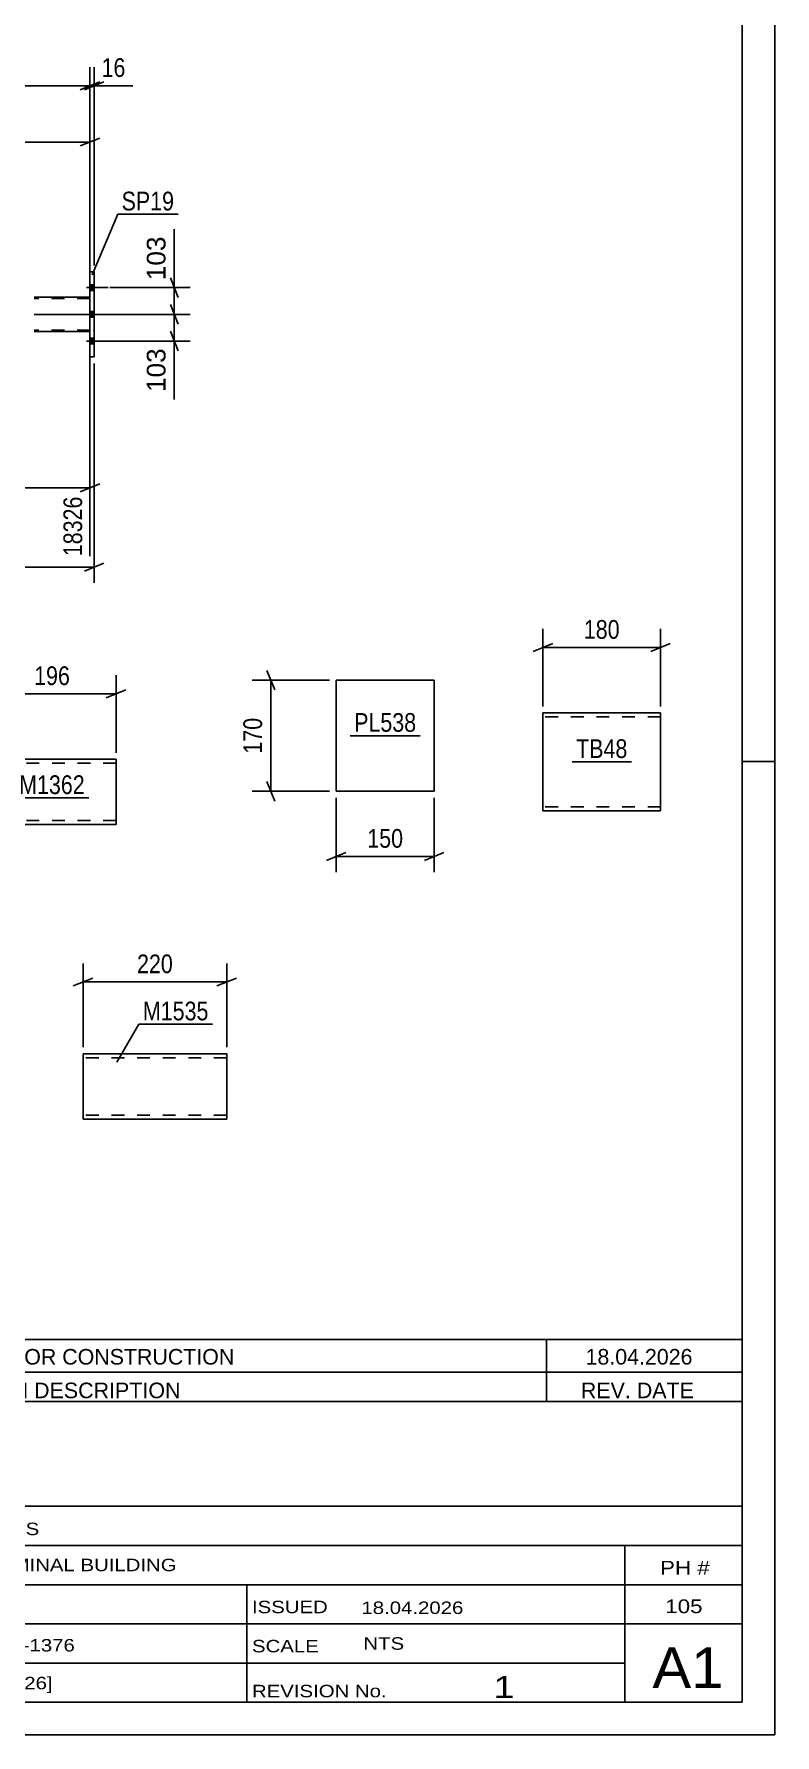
# Model space of a CAD drawing. Header units: millimetres. Extents: x 0 to 841, y 0 to 594.
# Drawn here: x 727.6 to 841, y 0 to 260.4 of the extents above; entities that cross this region are included whole.
import ezdxf

# ---------------------------------------------------------------- set-up
doc = ezdxf.new("R2010")
doc.units = ezdxf.units.MM
doc.linetypes.add('DXK_LINE_DOT2', pattern=[3.9198, 1.9599, -1.9599])
doc.linetypes.add('DXK_LINE_DOT3', pattern=[5.9187, 2.979, -0.9799, 0.9799, -0.9799])
doc.styles.add('Arial', font='arial.ttf', dxfattribs={"height": 0.2})
doc.styles.add('Arial Narrow', font='ARIALN.TTF', dxfattribs={"height": 0.2})

# ---------------------------------------------------------------- blocks, each defined once
blk = doc.blocks.new('Unknown-717034235-1133 - 15993')
at = {"color": 5, "linetype": 'Continuous'}
for p, q in [((841, 0), (841, 594)), ((836, 5), (836, 589)), ((841, 149), (836, 149)), ((5, 5), (836, 5)), ((0, 0), (841, 0))]:
    blk.add_line(p, q, dxfattribs=at)
blk = doc.blocks.new('Unknown-717034235-18280 - 15993')
at = {"color": 7, "linetype": 'Continuous'}
for p, q in [((676, 51.05), (676, 5)), ((676, 51.05), (836, 51.05)), ((836, 51), (836, 5)), ((676, 35), (836, 35)), ((716.14, 35), (716.14, 5)), ((676, 29), (836, 29)), ((818, 5.05), (818, 29.05)), ((676, 23), (836, 23)), ((760.14, 23), (760.14, 5)), ((676, 17), (836, 17)), ((676, 11), (818, 11)), ((676, 5), (836, 5))]:
    blk.add_line(p, q, dxfattribs=at)
at = {"color": 7, "style": 'Arial Narrow'}
for s, height, width, p in [('DRAWING TITLE', 1.9089, 1.425378, (680.88, 30.61)), ('TRUSS  ', 1.909, 1.425378, (717.81, 30.59)), ('CONTRACT', 1.909, 1.425378, (680.88, 24.71)), ('TERMINAL BUILDING', 1.9089, 1.425378, (718.06, 25.07)), ('MODELLED BY', 1.9089, 1.425378, (680.88, 18.98)), ('GSK', 1.909, 1.425378, (717.88, 19.04)), ('ISSUED', 1.909, 1.425378, (760.94, 18.64)), ('18.04.2026', 1.909, 1.425378, (777.69, 18.52)), ('CONTRACT NO', 1.9089, 1.425378, (680.88, 12.66)), ('AN-C-1376', 1.909, 1.425378, (718.23, 12.78)), ('SCALE', 1.909, 1.425378, (760.94, 12.65)), ('A1', 6.204, 1.25, (822.24, 7.2)), ('DRAWING No', 1.909, 1.425378, (680.56, 7)), ('[TR.926]', 1.909, 1.425378, (718.46, 6.99)), ('1', 3.34, 1.5, (797.91, 5.68)), ('REVISION No.', 1.9089, 1.425378, (760.94, 5.77))]:
    blk.add_text(s, height=height, dxfattribs=dict(at, width=width)).set_placement(p)
at = {"color": 7, "linetype": 'Continuous', "style": 'Arial Narrow'}
for s, height, width, p in [('PH #', 2.1, 1.42538, (823.4, 24.55)), ('105', 2.1, 1.42538, (824.19, 18.65)), ('NTS', 1.909, 1.425378, (778, 13.05))]:
    blk.add_text(s, height=height, dxfattribs=dict(at, width=width)).set_placement(p)
blk = doc.blocks.new('Unknown-717034235-18283 - 15993')
at = {"color": 7, "linetype": 'Continuous'}
for p, q in [((676, 60.55), (836, 60.55)), ((836, 60.55), (676, 60.55)), ((676, 60.55), (676, 55.55)), ((685, 60.55), (685, 55.55)), ((709, 60.55), (709, 55.55)), ((806, 60.55), (806, 55.55)), ((836, 60.55), (836, 55.55)), ((676, 55.55), (836, 55.55)), ((676, 55.55), (676, 51.05)), ((676, 55.55), (836, 55.55)), ((685, 55.55), (685, 51.05)), ((709, 55.55), (709, 51.05)), ((806, 55.55), (806, 51.05)), ((836, 55.55), (836, 51.05)), ((836, 51.05), (676, 51.05))]:
    blk.add_line(p, q, dxfattribs=at)
at = {"color": 7, "linetype": 'Continuous', "style": 'Arial Narrow'}
for s, height, width, p in [('1', 2.39, 1.196471, (679.16, 56.7)), ('0', 2.39, 1.196471, (694, 56.7)), ('ISSUED FOR CONSTRUCTION', 2.3861, 1.196471, (711, 56.7)), ('18.04.2026', 2.386, 1.196471, (812, 56.7)), ('No', 2.386, 1.2, (677.54, 51.55)), ('REV MARK', 2.386, 1.2, (686, 51.55)), ('REVISION DESCRIPTION', 2.3861, 1.2, (711, 51.55)), ('REV. DATE', 2.386, 1.2, (811.28, 51.55))]:
    blk.add_text(s, height=height, dxfattribs=dict(at, width=width)).set_placement(p)
blk = doc.blocks.new('Part-717034235-6598 - 6593')
at = {"color": 2, "linetype": 'Continuous'}
for p, q in [((805.48, 156.45), (805.48, 155.25)), ((823.48, 156.45), (805.48, 156.45)), ((823.48, 156.36), (823.48, 156.45)), ((823.48, 156.36), (823.48, 155.25)), ((805.48, 142.2), (805.48, 155.25)), ((823.48, 155.25), (823.48, 141.45)), ((805.48, 141.55), (805.48, 142.2)), ((805.48, 141.45), (805.48, 141.55)), ((823.48, 141.45), (805.48, 141.45))]:
    blk.add_line(p, q, dxfattribs=at)
at = {"color": 7, "linetype": 'DXK_LINE_DOT2'}
for p, q in [((823.48, 155.85), (805.48, 155.85)), ((823.48, 155.25), (823.48, 156.1)), ((805.48, 142.2), (805.48, 141.81)), ((805.48, 142.05), (805.48, 142.1)), ((823.48, 142.05), (805.48, 142.05)), ((823.48, 142.05), (823.48, 142.1))]:
    blk.add_line(p, q, dxfattribs=at)
blk = doc.blocks.new('Part-717034235-3101 - 3029')
at = {"color": 2, "linetype": 'Continuous'}
for p, q in [((736.14, 220.1), (727.62, 220.1)), ((736.14, 214.82), (727.62, 214.82))]:
    blk.add_line(p, q, dxfattribs=at)
at = {"color": 7, "linetype": 'DXK_LINE_DOT2'}
for p, q in [((736.14, 219.86), (727.62, 219.86)), ((736.14, 214.82), (736.14, 220.1)), ((736.14, 220.1), (736.14, 220.1)), ((736.14, 220.1), (736.14, 214.82)), ((736.14, 219.86), (736.14, 219.86)), ((736.14, 215.06), (727.62, 215.06)), ((736.14, 215.06), (736.14, 215.06)), ((736.14, 214.82), (736.14, 214.82))]:
    blk.add_line(p, q, dxfattribs=at)
at = {"color": 7, "linetype": 'DXK_LINE_DOT3'}
blk.add_line((727.62, 217.46), (736.14, 217.46), dxfattribs=at)
blk = doc.blocks.new('Part-717034235-3184 - 3029')
at = {"color": 2, "linetype": 'Continuous'}
for p, q in [((736.78, 223.96), (736.14, 223.96)), ((736.14, 210.96), (736.14, 223.96)), ((736.78, 223.96), (736.78, 210.96)), ((736.78, 210.96), (736.14, 210.96))]:
    blk.add_line(p, q, dxfattribs=at)
at = {"color": 7, "linetype": 'DXK_LINE_DOT2'}
for p, q in [((736.14, 210.96), (736.14, 223.96)), ((736.78, 210.96), (736.78, 223.96))]:
    blk.add_line(p, q, dxfattribs=at)
blk = doc.blocks.new('Bolt-717034235-3148 - 3029')
at = {"linetype": 'Continuous'}
for points in [[(736.78, 221.12), (736.78, 222), (736.14, 222), (736.14, 221.12)], [(736.78, 221.12), (736.78, 222), (736.14, 222), (736.14, 221.12)], [(736.78, 221.12), (736.78, 222), (736.14, 222), (736.14, 221.12)], [(736.78, 217.02), (736.78, 217.9), (736.14, 217.9), (736.14, 217.02)], [(736.78, 217.02), (736.78, 217.9), (736.14, 217.9), (736.14, 217.02)], [(736.78, 212.92), (736.78, 213.8), (736.14, 213.8), (736.14, 212.92)], [(736.78, 212.92), (736.78, 213.8), (736.14, 213.8), (736.14, 212.92)], [(736.78, 212.92), (736.78, 213.8), (736.14, 213.8), (736.14, 212.92)]]:
    blk.add_hatch(color=1, dxfattribs=at).paths.add_polyline_path(points)
at = {"color": 1, "linetype": 'Continuous'}
for p, q in [((735.62, 221.56), (738.94, 221.56)), ((735.62, 221.56), (738.94, 221.56)), ((735.62, 221.56), (738.94, 221.56)), ((736.14, 222), (736.78, 222)), ((736.14, 222), (736.78, 222)), ((736.14, 222), (736.78, 222)), ((736.14, 221.12), (736.78, 221.12)), ((736.14, 221.12), (736.78, 221.12)), ((736.14, 221.12), (736.78, 221.12)), ((735.62, 217.46), (738.94, 217.46)), ((735.62, 217.46), (738.94, 217.46)), ((736.14, 217.9), (736.78, 217.9)), ((736.14, 217.9), (736.78, 217.9)), ((736.14, 217.02), (736.78, 217.02)), ((736.14, 217.02), (736.78, 217.02)), ((736.14, 213.8), (736.78, 213.8)), ((736.14, 213.8), (736.78, 213.8)), ((736.14, 213.8), (736.78, 213.8)), ((735.62, 213.36), (738.94, 213.36)), ((735.62, 213.36), (738.94, 213.36)), ((735.62, 213.36), (738.94, 213.36)), ((736.14, 212.92), (736.78, 212.92)), ((736.14, 212.92), (736.78, 212.92)), ((736.14, 212.92), (736.78, 212.92))]:
    blk.add_line(p, q, dxfattribs=at)
blk = doc.blocks.new('Part-717034235-6883 - 6879')
at = {"color": 2, "linetype": 'Continuous'}
for p, q in [((740.13, 149.36), (720.52, 149.36)), ((720.52, 149.36), (720.52, 139.45)), ((740.13, 149.36), (740.13, 139.36)), ((720.52, 139.36), (720.52, 139.45)), ((740.13, 139.36), (720.52, 139.36))]:
    blk.add_line(p, q, dxfattribs=at)
at = {"color": 7, "linetype": 'DXK_LINE_DOT2'}
for p, q in [((740.13, 148.76), (720.52, 148.76)), ((740.13, 149.26), (740.13, 149.36)), ((720.52, 139.96), (720.52, 140)), ((740.13, 139.96), (720.52, 139.96)), ((740.13, 139.96), (740.13, 140))]:
    blk.add_line(p, q, dxfattribs=at)
blk = doc.blocks.new('Part-717034235-6566 - 6562')
at = {"color": 2, "linetype": 'Continuous'}
for p, q in [((773.83, 161.46), (773.83, 144.46)), ((773.83, 161.46), (788.83, 161.46)), ((788.83, 161.46), (788.83, 144.46)), ((773.83, 144.46), (788.83, 144.46))]:
    blk.add_line(p, q, dxfattribs=at)
blk = doc.blocks.new('Part-717034235-7125 - 7109')
at = {"color": 2, "linetype": 'Continuous'}
for p, q in [((757.08, 104.26), (735.08, 104.26)), ((735.08, 104.26), (735.08, 94.35)), ((757.08, 94.26), (757.08, 104.26)), ((735.08, 94.35), (735.08, 94.26)), ((735.08, 94.26), (757.08, 94.26))]:
    blk.add_line(p, q, dxfattribs=at)
at = {"color": 7, "linetype": 'DXK_LINE_DOT2'}
for p, q in [((757.08, 103.66), (735.08, 103.66)), ((735.08, 94.86), (735.08, 94.91)), ((757.08, 94.86), (735.08, 94.86)), ((757.08, 94.86), (757.08, 94.91))]:
    blk.add_line(p, q, dxfattribs=at)
blk = doc.blocks.new('StraightDimension-717034235-6600 - 6593')
at = {"color": 7, "linetype": 'Continuous'}
for p, q in [((805.48, 157.45), (805.48, 169.3)), ((823.48, 157.45), (823.48, 169.3)), ((806.98, 167.05), (803.98, 165.85)), ((821.98, 165.85), (824.98, 167.05)), ((805.48, 166.45), (823.48, 166.45))]:
    blk.add_line(p, q, dxfattribs=at)
at = {"color": 0}
blk.add_wipeout([(817.83, 167.2), (817.83, 171.4), (811.14, 171.4), (811.14, 167.2)], dxfattribs=at)
at = {"color": 3, "style": 'Arial Narrow'}
blk.add_text('180', height=2.863, dxfattribs=at).set_placement((811.74, 167.8))
blk = doc.blocks.new('StraightDimension-717034235-3338 - 3029')
at = {"color": 7, "linetype": 'Continuous'}
for p, q in [((748.45, 218.96), (749.65, 215.96)), ((728.65, 217.46), (751.45, 217.46)), ((749.05, 213.36), (749.05, 217.46)), ((749.65, 211.86), (748.45, 214.86)), ((737.78, 213.36), (751.45, 213.36))]:
    blk.add_line(p, q, dxfattribs=at)
at = {"color": 0}
blk.add_wipeout([(748.3, 212.84), (744.1, 212.84), (744.1, 204.97), (748.3, 204.97)], dxfattribs=at)
at = {"color": 7, "linetype": 'Continuous'}
blk.add_line((749.05, 213.36), (749.05, 204.44), dxfattribs=at)
blk.add_line((749.05, 213.36), (749.05, 204.44), dxfattribs=at)
at = {"color": 3, "style": 'Arial'}
blk.add_text('103', height=2.865, rotation=90.0002, dxfattribs=at).set_placement((747.7, 205.57))
blk = doc.blocks.new('StraightDimension-717034235-3345 - 3029')
at = {"color": 7, "linetype": 'Continuous'}
for p, q in [((739.18, 221.56), (751.45, 221.56)), ((748.45, 223.06), (749.65, 220.06)), ((749.05, 217.46), (749.05, 221.56)), ((749.65, 215.96), (748.45, 218.96)), ((728.65, 217.46), (751.45, 217.46))]:
    blk.add_line(p, q, dxfattribs=at)
at = {"color": 0}
blk.add_wipeout([(748.3, 229.96), (744.1, 229.96), (744.1, 222.09), (748.3, 222.09)], dxfattribs=at)
at = {"color": 7, "linetype": 'Continuous'}
blk.add_line((749.05, 221.56), (749.05, 230.48), dxfattribs=at)
blk.add_line((749.05, 221.56), (749.05, 230.48), dxfattribs=at)
at = {"color": 3, "style": 'Arial'}
blk.add_text('103', height=2.865, rotation=90.0002, dxfattribs=at).set_placement((747.7, 222.69))
blk = doc.blocks.new('StraightDimension-717034235-3396 - 3029')
at = {"color": 7, "linetype": 'Continuous'}
for p, q in [((736.14, 213.82), (736.14, 180.44)), ((586.33, 213.42), (586.33, 180.44)), ((587.83, 191.49), (584.83, 190.29)), ((586.33, 190.89), (736.14, 190.89)), ((734.64, 190.29), (737.64, 191.49))]:
    blk.add_line(p, q, dxfattribs=at)
at = {"color": 0}
blk.add_wipeout([(665.49, 191.64), (665.49, 195.84), (656.98, 195.84), (656.98, 191.64)], dxfattribs=at)
at = {"color": 0, "linetype": 'Continuous'}
blk.add_wipeout([(735.54, 190.19), (731.34, 190.19), (731.34, 179.84), (735.54, 179.84)], dxfattribs=at)
at = {"color": 3, "style": 'Arial Narrow'}
blk.add_text('3899', height=2.863, dxfattribs=at).set_placement((657.58, 192.24))
at = {"color": 3, "linetype": 'Continuous', "style": 'Arial Narrow'}
blk.add_text('18326', height=2.863, rotation=90.0002, dxfattribs=at).set_placement((734.94, 180.44))
blk = doc.blocks.new('StraightDimension-717034235-3425 - 3029')
at = {"color": 7, "linetype": 'Continuous'}
for p, q in [((586.33, 221.52), (586.33, 246.68)), ((736.14, 221.1), (736.14, 246.68)), ((587.83, 244.43), (584.83, 243.23)), ((586.33, 243.83), (736.14, 243.83)), ((734.64, 243.23), (737.64, 244.43))]:
    blk.add_line(p, q, dxfattribs=at)
at = {"color": 0}
blk.add_wipeout([(665.49, 244.58), (665.49, 248.78), (656.98, 248.78), (656.98, 244.58)], dxfattribs=at)
at = {"color": 3, "style": 'Arial Narrow'}
blk.add_text('3899', height=2.863, dxfattribs=at).set_placement((657.58, 245.18))
blk = doc.blocks.new('StraightDimension-717034235-3489 - 3029')
at = {"color": 7, "linetype": 'Continuous'}
for p, q in [((736.14, 224.96), (736.14, 255.3)), ((736.78, 224.96), (736.78, 255.3)), ((734.64, 251.85), (737.64, 253.05)), ((738.28, 253.05), (735.28, 251.85)), ((736.14, 252.45), (736.78, 252.45))]:
    blk.add_line(p, q, dxfattribs=at)
at = {"color": 0}
blk.add_wipeout([(742.16, 253.2), (742.16, 257.4), (737.31, 257.4), (737.31, 253.2)], dxfattribs=at)
at = {"color": 7, "linetype": 'Continuous'}
blk.add_line((736.78, 252.45), (742.69, 252.45), dxfattribs=at)
blk.add_line((736.78, 252.45), (742.69, 252.45), dxfattribs=at)
at = {"color": 3, "style": 'Arial Narrow'}
blk.add_text('16', height=2.863, dxfattribs=at).set_placement((737.91, 253.8))
blk = doc.blocks.new('StraightDimension-717034235-3495 - 3029')
at = {"color": 7, "linetype": 'Continuous'}
for p, q in [((736.14, 224.96), (736.14, 255.3)), ((734.64, 251.85), (737.64, 253.05)), ((59.99, 252.45), (736.14, 252.45))]:
    blk.add_line(p, q, dxfattribs=at)
blk = doc.blocks.new('StraightDimension-717034235-3514 - 3029')
at = {"color": 7, "linetype": 'Continuous'}
for p, q in [((736.78, 209.96), (736.78, 176.37)), ((59.35, 178.77), (736.78, 178.77)), ((735.28, 178.17), (738.28, 179.37))]:
    blk.add_line(p, q, dxfattribs=at)
blk = doc.blocks.new('StraightDimension-717034235-6885 - 6879')
at = {"color": 7, "linetype": 'Continuous'}
for p, q in [((720.52, 150.36), (720.52, 162.21)), ((740.13, 150.36), (740.13, 162.21)), ((722.02, 159.96), (719.02, 158.76)), ((720.52, 159.36), (740.13, 159.36)), ((738.63, 158.76), (741.63, 159.96))]:
    blk.add_line(p, q, dxfattribs=at)
at = {"color": 0}
blk.add_wipeout([(733.67, 160.11), (733.67, 164.31), (726.99, 164.31), (726.99, 160.11)], dxfattribs=at)
at = {"color": 3, "style": 'Arial Narrow'}
blk.add_text('196', height=2.863, dxfattribs=at).set_placement((727.59, 160.71))
blk = doc.blocks.new('StraightDimension-717034235-6568 - 6562')
at = {"color": 7, "linetype": 'Continuous'}
for p, q in [((773.83, 143.46), (773.83, 132.06)), ((788.83, 143.46), (788.83, 132.06)), ((775.33, 135.06), (772.33, 133.86)), ((773.83, 134.46), (788.83, 134.46)), ((787.33, 133.86), (790.33, 135.06))]:
    blk.add_line(p, q, dxfattribs=at)
at = {"color": 0}
blk.add_wipeout([(784.67, 135.21), (784.67, 139.41), (777.99, 139.41), (777.99, 135.21)], dxfattribs=at)
at = {"color": 3, "style": 'Arial Narrow'}
blk.add_text('150', height=2.863, dxfattribs=at).set_placement((778.59, 135.81))
blk = doc.blocks.new('StraightDimension-717034235-6579 - 6562')
at = {"color": 7, "linetype": 'Continuous'}
for p, q in [((772.83, 161.46), (760.98, 161.46)), ((764.43, 159.96), (763.23, 162.96)), ((763.83, 144.46), (763.83, 161.46)), ((763.23, 145.96), (764.43, 142.96)), ((772.83, 144.46), (760.98, 144.46))]:
    blk.add_line(p, q, dxfattribs=at)
at = {"color": 0}
blk.add_wipeout([(763.08, 156.3), (758.88, 156.3), (758.88, 149.62), (763.08, 149.62)], dxfattribs=at)
at = {"color": 3, "style": 'Arial Narrow'}
blk.add_text('170', height=2.863, rotation=90.0002, dxfattribs=at).set_placement((762.48, 150.22))
blk = doc.blocks.new('StraightDimension-717034235-7127 - 7109')
at = {"color": 7, "linetype": 'Continuous'}
for p, q in [((735.08, 105.26), (735.08, 118.11)), ((757.08, 105.26), (757.08, 118.11)), ((736.58, 115.86), (733.58, 114.66)), ((735.08, 115.26), (757.08, 115.26)), ((755.58, 114.66), (758.58, 115.86))]:
    blk.add_line(p, q, dxfattribs=at)
at = {"color": 0}
blk.add_wipeout([(749.42, 116.01), (749.42, 120.21), (742.74, 120.21), (742.74, 116.01)], dxfattribs=at)
at = {"color": 3, "style": 'Arial Narrow'}
blk.add_text('220', height=2.863, dxfattribs=at).set_placement((743.34, 116.61))
blk = doc.blocks.new('Mark-717034235-6596 - 6593')
at = {"color": 0}
blk.add_wipeout([(818.41, 149.55), (818.41, 152.55), (810.56, 152.55), (810.56, 149.55)], dxfattribs=at)
blk.add_wipeout([(818.41, 149.55), (818.41, 152.55), (810.56, 152.55), (810.56, 149.55)], dxfattribs=at)
at = {"color": 30, "linetype": 'Continuous'}
blk.add_line((809.96, 148.95), (819.01, 148.95), dxfattribs=at)
at = {"color": 3, "style": 'Arial Narrow'}
blk.add_text('TB48', height=2.863, dxfattribs=at).set_placement((810.56, 149.55))
blk = doc.blocks.new('Mark-717034235-3180 - 3029')
at = {"color": 0}
blk.add_wipeout([(749.02, 233.37), (749.02, 236.37), (740.98, 236.37), (740.98, 233.37)], dxfattribs=at)
blk.add_wipeout([(749.02, 233.37), (749.02, 236.37), (740.98, 236.37), (740.98, 233.37)], dxfattribs=at)
at = {"color": 30, "linetype": 'Continuous'}
for p, q in [((736.48, 223.52), (740.38, 232.77)), ((740.38, 232.77), (749.62, 232.77))]:
    blk.add_line(p, q, dxfattribs=at)
at = {"color": 3, "style": 'Arial Narrow'}
blk.add_text('SP19', height=2.863, dxfattribs=at).set_placement((740.98, 233.37))
blk = doc.blocks.new('Mark-717034235-6881 - 6879')
at = {"color": 0}
blk.add_wipeout([(735.35, 144.03), (735.35, 147.03), (725.3, 147.03), (725.3, 144.03)], dxfattribs=at)
blk.add_wipeout([(735.35, 144.03), (735.35, 147.03), (725.3, 147.03), (725.3, 144.03)], dxfattribs=at)
at = {"color": 30, "linetype": 'Continuous'}
blk.add_line((724.7, 143.43), (735.95, 143.43), dxfattribs=at)
at = {"color": 3, "style": 'Arial Narrow'}
blk.add_text('M1362', height=2.863, dxfattribs=at).set_placement((725.3, 144.03))
blk = doc.blocks.new('Mark-717034235-6564 - 6562')
at = {"color": 0}
blk.add_wipeout([(786.08, 153.56), (786.08, 156.56), (776.58, 156.56), (776.58, 153.56)], dxfattribs=at)
blk.add_wipeout([(786.08, 153.56), (786.08, 156.56), (776.58, 156.56), (776.58, 153.56)], dxfattribs=at)
at = {"color": 30, "linetype": 'Continuous'}
blk.add_line((775.98, 152.96), (786.68, 152.96), dxfattribs=at)
at = {"color": 3, "style": 'Arial Narrow'}
blk.add_text('PL538', height=2.863, dxfattribs=at).set_placement((776.58, 153.56))
blk = doc.blocks.new('Mark-717034235-7121 - 7109')
at = {"color": 0}
blk.add_wipeout([(754.29, 109.39), (754.29, 112.39), (744.24, 112.39), (744.24, 109.39)], dxfattribs=at)
blk.add_wipeout([(754.29, 109.39), (754.29, 112.39), (744.24, 112.39), (744.24, 109.39)], dxfattribs=at)
at = {"color": 30, "linetype": 'Continuous'}
for p, q in [((740.25, 102.99), (743.64, 108.79)), ((743.64, 108.79), (754.89, 108.79))]:
    blk.add_line(p, q, dxfattribs=at)
at = {"color": 3, "style": 'Arial Narrow'}
blk.add_text('M1535', height=2.863, dxfattribs=at).set_placement((744.24, 109.39))

msp = doc.modelspace()

# ---------------------------------------------------------------- block references
for name in ['Unknown-717034235-1133 - 15993', 'Part-717034235-3184 - 3029', 'Bolt-717034235-3148 - 3029', 'Part-717034235-3101 - 3029', 'Part-717034235-6566 - 6562', 'Part-717034235-6598 - 6593', 'Part-717034235-6883 - 6879', 'Part-717034235-7125 - 7109', 'Unknown-717034235-18283 - 15993', 'Unknown-717034235-18280 - 15993']:
    msp.add_blockref(name, (0, 0))

# ---------------------------------------------------------------- next in the draw order: block references
for name in ['StraightDimension-717034235-3338 - 3029', 'StraightDimension-717034235-6600 - 6593', 'StraightDimension-717034235-6885 - 6879', 'Mark-717034235-6564 - 6562', 'Mark-717034235-6596 - 6593', 'Mark-717034235-6881 - 6879', 'StraightDimension-717034235-6568 - 6562', 'StraightDimension-717034235-7127 - 7109']:
    msp.add_blockref(name, (0, 0))

# ---------------------------------------------------------------- next in the draw order: block references
for name in ['StraightDimension-717034235-3345 - 3029', 'StraightDimension-717034235-3396 - 3029', 'StraightDimension-717034235-6579 - 6562', 'Mark-717034235-7121 - 7109']:
    msp.add_blockref(name, (0, 0))

# ---------------------------------------------------------------- next in the draw order: block references
for name in ['StraightDimension-717034235-3425 - 3029', 'StraightDimension-717034235-3514 - 3029']:
    msp.add_blockref(name, (0, 0))

# ---------------------------------------------------------------- next in the draw order: block references
msp.add_blockref('StraightDimension-717034235-3489 - 3029', (0, 0))

# ---------------------------------------------------------------- next in the draw order: block references
msp.add_blockref('StraightDimension-717034235-3495 - 3029', (0, 0))

# ---------------------------------------------------------------- next in the draw order: block references
msp.add_blockref('Mark-717034235-3180 - 3029', (0, 0))

doc.saveas('drawing.dxf')
